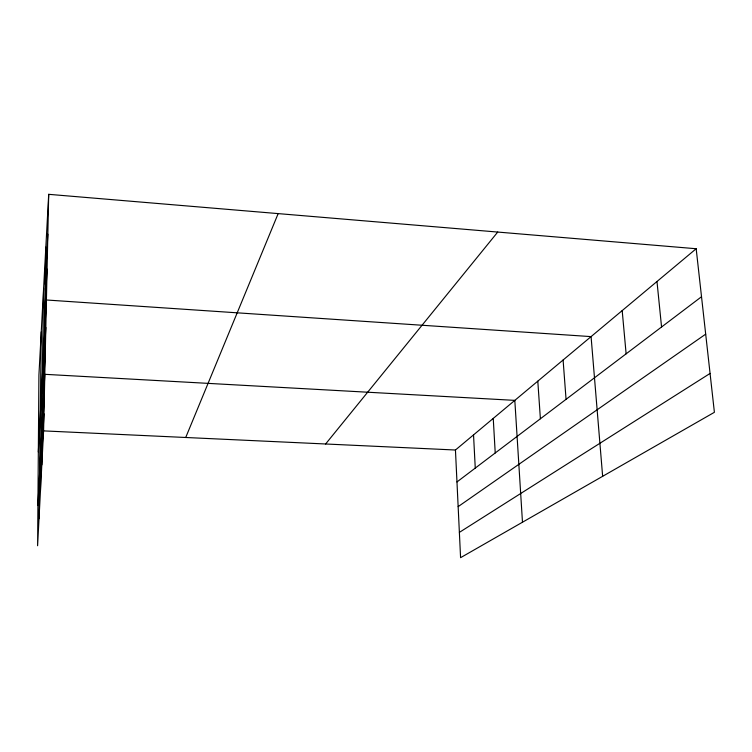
<?xml version="1.0" encoding="UTF-8"?>
<svg xmlns="http://www.w3.org/2000/svg" width="752" height="752" viewBox="0 0 752 752"><rect width="100%" height="100%" fill="white"/><g stroke="black" fill="none" stroke-linecap="round" stroke-linejoin="round"><path stroke-width="1.13" d="M39.01 518.711L41.257 331.876M40.448 491.235L43.607 288.43M41.821 464.905L45.844 247.145M48.701 194.326L38.925 374.966L37.6 545.736L43.597 430.887L48.701 194.326L696.173 248.733L714.4 412.303L460.581 557.674L455.449 450.016L696.173 248.733M43.578 370.003L45.825 327.487M43.155 392.657L45.299 352.124M37.91 505.457L44.819 374.317L514.819 400.374L522.48 522.226M42.432 432.015L44.377 394.997M42.112 449.226L43.973 413.769M45.167 283.993L47.846 234.173M44.565 316.235L47.085 269.113M38.324 452.008L46.427 299.992L591.072 336.614L602.643 476.317M185.725 437.485L278.165 213.606M325.616 443.99L497.73 232.058M456.972 481.947L701.522 296.73M458.147 506.632L705.696 334.142M459.378 532.378L710.067 373.434M43.597 430.887L455.449 450.016M656.985 281.502L661.563 326.998M622.186 310.604L626.125 353.835M563.098 360.011L566.059 399.321M537.802 381.161L540.387 418.761M493.246 418.413L495.23 452.967M473.534 434.9L475.264 468.082"/></g></svg>
